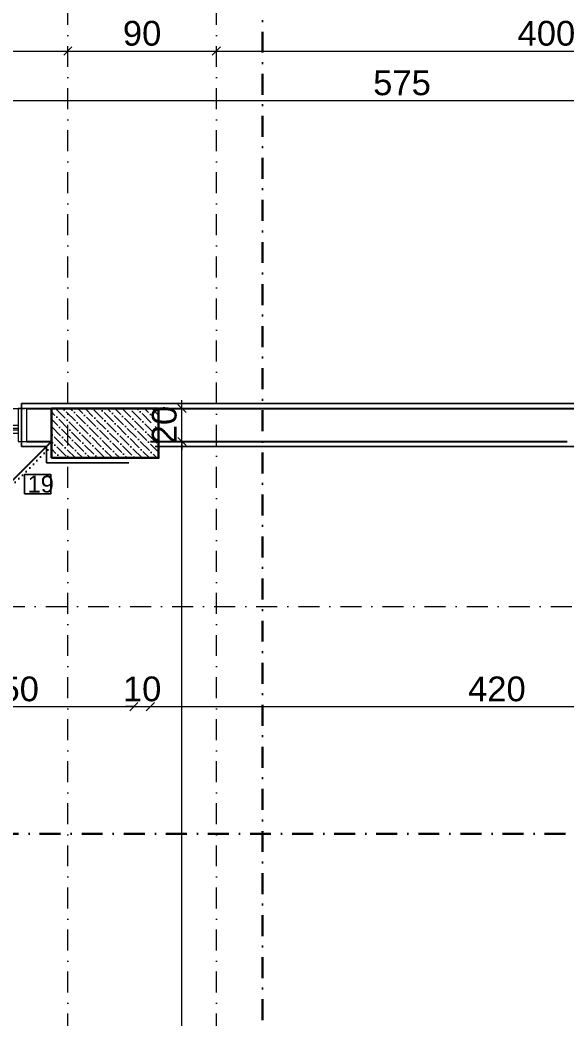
# Model space of a CAD drawing. Header units: millimetres. Extents: x 708 to 46452, y -4963 to 3960.
# Drawn here: x 11462 to 11793, y 2853 to 3459 of the extents above; entities that cross this region are included whole.
import ezdxf

# ---------------------------------------------------------------- set-up
doc = ezdxf.new("R2010")
doc.units = ezdxf.units.MM
for name, pattern in [('ACAD_ISO07W100', [3, 0, -3]), ('DASHDOT', [25.4, 12.7, -6.35, 0, -6.35]), ('DUZ', [0]), ('HIDDEN', [0.375, 0.25, -0.125])]:
    doc.linetypes.add(name, pattern=pattern)
for name, color, linetype, lineweight in [('00_DUVAR', 22, 'Continuous', 30), ('00_IC_OLCU', 139, 'Continuous', 20), ('00_KOLON', 2, 'Continuous', 35), ('00_PENCERE', 103, 'Continuous', 13), ('aks ve noktalılar', 129, 'DASHDOT', 13), ('kesit çizgisi', 4, 'DASHDOT', 35), ('merdiven', 255, 'Continuous', 30), ('ölçü yatay', 150, 'DUZ', 18)]:
    doc.layers.add(name, color=color, linetype=linetype, lineweight=lineweight)
for name, color, linetype in [('DUVARTARAMA', 7, 'Continuous'), ('PENCERE', 3, 'Continuous'), ('SIVA', 135, 'Continuous')]:
    doc.layers.add(name, color=color, linetype=linetype)
doc.styles.add('ARIAL2', font='arial.ttf', dxfattribs={"width": 0.8})
doc.styles.add('mimari altlik$0$194_PTB_WET_B1$0$Standard', font='arial.ttf')
doc.styles.get("Standard").update_dxf_attribs({"font": 'arial.ttf'})
doc.dimstyles.new('ALP_OLCU', dxfattribs={"dimscale": 0, "dimtxt": 15, "dimasz": 5, "dimexe": 0.18, "dimexo": 0.06, "dimgap": 3, "dimtad": 1, "dimdec": 0, "dimrnd": 0.1, "dimzin": 9, "dimdsep": 46, "dimtxsty": 'Standard', "dimblk": 'OBLIQUE', "dimcen": 0, "dimse1": 1, "dimse2": 1, "dimclrd": 256, "dimclre": 256, "dimclrt": 53, "dimadec": 0, "dimazin": 0, "dimtfac": 1, "dimtdec": 0, "dimtix": 1, "dimtmove": 1, "dimatfit": 3, "dimldrblk": 'ARCHTICK', "dimfxl": 0.18, "dimtolj": 1, "dimlwd": -1, "dimarcsym": 0})

# ---------------------------------------------------------------- blocks, each defined once
blk = doc.blocks.new('TRHHT')
for points in [[(5310.02, -1796.23), (5325.88, -1796.23), (5325.88, -1784.38), (5310.02, -1784.38)], [(5397.49, -1796.23), (5413.35, -1796.23), (5413.35, -1784.38), (5397.49, -1784.38)], [(5427.49, -1796.23), (5443.35, -1796.23), (5443.35, -1784.38), (5427.49, -1784.38)], [(5457.49, -1796.23), (5473.35, -1796.23), (5473.35, -1784.38), (5457.49, -1784.38)], [(5487.49, -1796.23), (5503.35, -1796.23), (5503.35, -1784.38), (5487.49, -1784.38)], [(5517.49, -1796.23), (5533.35, -1796.23), (5533.35, -1784.38), (5517.49, -1784.38)], [(5547.49, -1796.23), (5563.35, -1796.23), (5563.35, -1784.38), (5547.49, -1784.38)], [(5577.49, -1796.23), (5593.35, -1796.23), (5593.35, -1784.38), (5577.49, -1784.38)], [(5607.49, -1796.23), (5623.35, -1796.23), (5623.35, -1784.38), (5607.49, -1784.38)], [(5635.49, -1796.23), (5651.35, -1796.23), (5651.35, -1784.38), (5635.49, -1784.38)], [(5729.24, -1814.72), (5745.1, -1814.72), (5745.1, -1802.88), (5729.24, -1802.88)], [(5297.76, -1895.35), (5313.62, -1895.35), (5313.62, -1883.51), (5297.76, -1883.51)], [(5297.76, -1925.35), (5313.62, -1925.35), (5313.62, -1913.51), (5297.76, -1913.51)], [(5297.76, -1955.35), (5313.62, -1955.35), (5313.62, -1943.51), (5297.76, -1943.51)], [(5297.76, -1985.35), (5313.62, -1985.35), (5313.62, -1973.51), (5297.76, -1973.51)], [(5297.76, -2015.35), (5313.62, -2015.35), (5313.62, -2003.51), (5297.76, -2003.51)], [(5297.76, -2045.35), (5313.62, -2045.35), (5313.62, -2033.51), (5297.76, -2033.51)], [(5297.76, -2075.35), (5313.62, -2075.35), (5313.62, -2063.51), (5297.76, -2063.51)], [(5297.76, -2105.35), (5313.62, -2105.35), (5313.62, -2093.51), (5297.76, -2093.51)]]:
    blk.add_lwpolyline(points, close=True)
at = {"layer": 'merdiven'}
for p, q in [((5697.17, -1831.28), (5345.49, -1831.28)), ((5345.49, -1831.28), (5345.49, -2107.96)), ((5295.49, -1897.96), (5395.49, -1897.96)), ((5295.49, -1927.96), (5395.49, -1927.96)), ((5295.49, -1957.96), (5395.49, -1957.96)), ((5295.49, -1987.96), (5395.49, -1987.96)), ((5295.49, -2017.96), (5395.49, -2017.96)), ((5295.49, -2047.96), (5395.49, -2047.96)), ((5295.49, -2077.96), (5395.49, -2077.96)), ((5295.49, -2107.96), (5395.49, -2107.96))]:
    blk.add_line(p, q, dxfattribs=at)
at = {"layer": 'merdiven', "linetype": 'ACAD_ISO07W100'}
for p, q in [((5295.49, -1895.96), (5395.49, -1895.96)), ((5295.49, -1925.96), (5395.49, -1925.96)), ((5295.49, -1955.96), (5395.49, -1955.96)), ((5295.49, -1985.96), (5395.49, -1985.96)), ((5295.49, -2015.96), (5395.49, -2015.96)), ((5295.49, -2045.96), (5395.49, -2045.96)), ((5295.49, -2075.96), (5395.49, -2075.96)), ((5295.49, -2105.96), (5395.49, -2105.96))]:
    blk.add_line(p, q, dxfattribs=at)
at = {"layer": 'merdiven'}
for points in [[(5395.49, -1882.96), (5295.49, -1782.96)], [(5395.49, -1882.96), (5395.49, -1782.96)], [(5425.49, -1882.96), (5425.49, -1782.96)], [(5455.49, -1882.96), (5455.49, -1782.96)], [(5485.49, -1882.96), (5485.49, -1782.96)], [(5515.49, -1882.96), (5515.49, -1782.96)], [(5545.49, -1882.96), (5545.49, -1782.96)], [(5575.49, -1882.96), (5575.49, -1782.96)], [(5605.49, -1882.96), (5605.49, -1782.96)], [(5633.49, -1882.96), (5633.49, -1782.96)], [(5645.49, -1882.96), (5745.49, -1782.96)], [(5697.17, -1831.28), (5633.49, -1807.12)], [(5697.17, -1831.28), (5633.49, -1857.12)]]:
    blk.add_lwpolyline(points, dxfattribs=at)
at = {"layer": 'merdiven', "linetype": 'ACAD_ISO07W100'}
for points in [[(5396.9, -1881.54), (5296.9, -1781.54)], [(5397.49, -1882.96), (5397.49, -1782.96)], [(5427.49, -1882.96), (5427.49, -1782.96)], [(5457.49, -1882.96), (5457.49, -1782.96)], [(5487.49, -1882.96), (5487.49, -1782.96)], [(5517.49, -1882.96), (5517.49, -1782.96)], [(5547.49, -1882.96), (5547.49, -1782.96)], [(5577.49, -1882.96), (5577.49, -1782.96)], [(5607.49, -1882.96), (5607.49, -1782.96)], [(5635.49, -1882.96), (5635.49, -1782.96)], [(5646.9, -1884.37), (5746.9, -1784.37)]]:
    blk.add_lwpolyline(points, dxfattribs=at)
at = {"layer": 'merdiven'}
blk.add_circle((5345.49, -2107.96), 12.59, dxfattribs=at)
at = {"layer": 'merdiven', "color": 7, "lineweight": 35, "attachment_point": 7, "style": 'mimari altlik$0$194_PTB_WET_B1$0$Standard'}
for s, insert, char_height in [('9', (5315.62, -1795.53), 10.25), ('10', (5398.87, -1795.53), 10.253), ('\\pt184.55744;11', (5430.48, -1795.53), 10.2532), ('\\pt184.55744;12', (5458.81, -1795.53), 10.2532), ('13', (5488.91, -1795.53), 10.253), ('14', (5518.21, -1795.53), 10.253), ('15', (5548.61, -1795.53), 10.253), ('16', (5578.85, -1795.53), 10.253), ('17', (5608.55, -1795.53), 10.253), ('18', (5636.94, -1795.53), 10.253), ('\\pt184.55744;19', (5731.09, -1814.03), 10.2532), ('8', (5303.36, -1894.65), 10.25), ('7', (5303.36, -1924.65), 10.25), ('6', (5303.36, -1954.65), 10.25), ('5', (5303.36, -1984.65), 10.25), ('4', (5303.36, -2014.65), 10.25), ('3', (5303.36, -2044.65), 10.25), ('2', (5303.36, -2074.65), 10.25), ('1', (5303.36, -2104.65), 10.25)]:
    blk.add_mtext_dynamic_manual_height_columns(s, width=190.3601, gutter_width=51.27, heights=[0], dxfattribs=dict(at, insert=insert, char_height=char_height))
blk = doc.blocks.new('WER')
at = {"layer": '00_PENCERE', "lineweight": 15}
for p, q in [((6940.02, -1957.96), (6960.02, -1957.96)), ((6940.02, -1957.96), (6940.02, -1962.96)), ((6960.02, -1962.96), (6960.02, -1957.96)), ((6940.02, -2012.96), (6940.02, -1962.96)), ((6940.02, -1962.96), (6960.02, -1962.96)), ((6950.02, -2012.96), (6950.02, -1962.96)), ((6952.02, -2012.96), (6952.02, -1962.96)), ((6953.02, -2012.96), (6953.02, -1962.96)), ((6955.02, -2012.96), (6955.02, -1962.96)), ((6960.02, -2012.96), (6940.02, -2012.96)), ((6940.02, -2012.96), (6940.02, -2017.96)), ((6960.02, -2017.96), (6960.02, -2012.96)), ((6940.02, -2017.96), (6960.02, -2017.96))]:
    blk.add_line(p, q, dxfattribs=at)
at = {"layer": '00_PENCERE', "insert": (6937.36, -2009.72), "char_height": 8.594, "width": 97.8459, "attachment_point": 7, "rotation": 90, "style": 'ARIAL2'}
blk.add_mtext('P4 60/300 ', dxfattribs=at)
blk = doc.blocks.new('REGEG')
at = {"layer": 'DUVARTARAMA'}
h = blk.add_hatch(dxfattribs=at)
h.set_pattern_fill('ANSI36', color=8, angle=90)
h.set_pattern_definition([(135, (6193.2042, 2353.1007), (-6.173926, 1.683798), [7.9375, -1.5875, 0, -1.5875])])
h.paths.add_polyline_path([(3090.77, 2902.49), (3090.77, 2932.49), (3155.77, 2932.49), (3155.77, 2902.49)])
at = {"layer": '00_KOLON'}
blk.add_lwpolyline([(3090.77, 2902.49), (3090.77, 2932.49), (3155.77, 2932.49), (3155.77, 2902.49), (3090.77, 2902.49)], dxfattribs=at)
at = {"layer": 'aks ve noktalılar'}
for points in [[(3100.77, 1507.49), (3100.77, 3255.99)], [(3190.77, 1507.49), (3190.77, 3255.99)], [(2194.99, 2932.49), (3280.77, 2932.49)], [(3280.77, 2932.49), (3870.77, 2932.49)], [(2194.99, 2812.49), (3870.77, 2812.49)]]:
    blk.add_lwpolyline(points, dxfattribs=at)
blk = doc.blocks.new('rgeerge')
at = {"layer": 'kesit çizgisi', "lineweight": 35}
for p, q in [((-2172732.26, 772571.41), (-2172732.26, 770439.62)), ((-2171962.19, 771779.23), (-2174038.22, 771779.23))]:
    blk.add_line(p, q, dxfattribs=at)
blk = doc.blocks.new('_Oblique')
at = {"color": 0, "linetype": 'ByBlock', "lineweight": -2}
blk.add_line((-0.5, -0.5), (0.5, 0.5), dxfattribs=at)
blk = doc.blocks.new('*D175')
at = {"layer": '00_IC_OLCU', "transparency": 16777216}
blk.add_line((11380.93, 3440), (11490.93, 3440), dxfattribs=at)
at = {"layer": 'Defpoints', "color": 0, "transparency": 16777216}
for p in [(11380.93, 3440), (11490.93, 3440), (11490.93, 3440)]:
    blk.add_point(p, dxfattribs=at)
at = {"layer": '00_IC_OLCU', "transparency": 16777216, "xscale": 5, "yscale": 5, "zscale": 5, "rotation": 180}
blk.add_blockref('_Oblique', (11380.93, 3440), dxfattribs=at)
at = {"layer": '00_IC_OLCU', "transparency": 16777216, "xscale": 5, "yscale": 5, "zscale": 5}
blk.add_blockref('_Oblique', (11490.93, 3440), dxfattribs=at)
at = {"layer": '00_IC_OLCU', "color": 53, "transparency": 16777216, "insert": (11435.93, 3450.66), "char_height": 15, "attachment_point": 5}
blk.add_mtext('\\A1;110', dxfattribs=at)
blk = doc.blocks.new('_ArchTick')
at = {"color": 0, "linetype": 'ByBlock', "const_width": 0.15}
blk.add_lwpolyline([(-0.5, -0.5), (0.5, 0.5)], dxfattribs=at)
blk = doc.blocks.new('*D176')
at = {"layer": '00_IC_OLCU', "transparency": 16777216}
blk.add_line((11490.93, 3440), (11580.93, 3440), dxfattribs=at)
at = {"layer": 'Defpoints', "color": 0, "transparency": 16777216}
for p in [(11490.93, 3440), (11580.93, 3440), (11580.93, 3440)]:
    blk.add_point(p, dxfattribs=at)
at = {"layer": '00_IC_OLCU', "transparency": 16777216, "xscale": 5, "yscale": 5, "zscale": 5, "rotation": 180}
blk.add_blockref('_Oblique', (11490.93, 3440), dxfattribs=at)
at = {"layer": '00_IC_OLCU', "transparency": 16777216, "xscale": 5, "yscale": 5, "zscale": 5}
blk.add_blockref('_Oblique', (11580.93, 3440), dxfattribs=at)
at = {"layer": '00_IC_OLCU', "color": 53, "transparency": 16777216, "insert": (11535.93, 3450.66), "char_height": 15, "attachment_point": 5}
blk.add_mtext('\\A1;90', dxfattribs=at)
blk = doc.blocks.new('*D177')
at = {"layer": '00_IC_OLCU', "transparency": 16777216}
blk.add_line((11580.93, 3440), (11980.93, 3440), dxfattribs=at)
at = {"layer": 'Defpoints', "color": 0, "transparency": 16777216}
for p in [(11580.93, 3440), (11980.93, 3440), (11980.93, 3440)]:
    blk.add_point(p, dxfattribs=at)
at = {"layer": '00_IC_OLCU', "transparency": 16777216, "xscale": 5, "yscale": 5, "zscale": 5, "rotation": 180}
blk.add_blockref('_Oblique', (11580.93, 3440), dxfattribs=at)
at = {"layer": '00_IC_OLCU', "transparency": 16777216, "xscale": 5, "yscale": 5, "zscale": 5}
blk.add_blockref('_Oblique', (11980.93, 3440), dxfattribs=at)
at = {"layer": '00_IC_OLCU', "color": 53, "transparency": 16777216, "insert": (11780.93, 3450.66), "char_height": 15, "attachment_point": 5}
blk.add_mtext('\\A1;400', dxfattribs=at)
blk = doc.blocks.new('*D364')
at = {"layer": '00_IC_OLCU', "transparency": 16777216}
blk.add_line((11405.93, 3410), (11980.93, 3410), dxfattribs=at)
at = {"layer": 'Defpoints', "color": 0, "transparency": 16777216}
for p in [(11980.93, 3410), (11405.93, 3223.33), (11980.93, 3223.33)]:
    blk.add_point(p, dxfattribs=at)
at = {"layer": '00_IC_OLCU', "transparency": 16777216, "xscale": 5, "yscale": 5, "zscale": 5, "rotation": 180}
blk.add_blockref('_Oblique', (11405.93, 3410), dxfattribs=at)
at = {"layer": '00_IC_OLCU', "transparency": 16777216, "xscale": 5, "yscale": 5, "zscale": 5}
blk.add_blockref('_Oblique', (11980.93, 3410), dxfattribs=at)
at = {"layer": '00_IC_OLCU', "color": 53, "transparency": 16777216, "insert": (11693.43, 3420.63), "char_height": 15, "attachment_point": 5}
blk.add_mtext('\\A1;575', dxfattribs=at)
blk = doc.blocks.new('*D357')
at = {"layer": '00_IC_OLCU', "transparency": 16777216}
blk.add_line((11560.08, 2238.33), (11560.08, 3203.33), dxfattribs=at)
at = {"layer": 'Defpoints', "color": 0, "transparency": 16777216}
for p in [(11560.08, 3203.33), (11560.08, 3203.33), (11580.93, 2238.33)]:
    blk.add_point(p, dxfattribs=at)
at = {"layer": '00_IC_OLCU', "transparency": 16777216, "xscale": 5, "yscale": 5, "zscale": 5}
for p, rotation in [((11560.08, 3203.33), 90), ((11560.08, 2238.33), 270)]:
    blk.add_blockref('_Oblique', p, dxfattribs=dict(at, rotation=rotation))
at = {"layer": '00_IC_OLCU', "color": 53, "transparency": 16777216, "insert": (11549.42, 2720.83), "char_height": 15, "attachment_point": 5, "rotation": 90}
blk.add_mtext('\\A1;965', dxfattribs=at)
blk = doc.blocks.new('*D358')
at = {"layer": '00_IC_OLCU', "transparency": 16777216}
for p, q in [((11560.08, 3223.33), (11560.08, 3228.33)), ((11560.08, 3203.33), (11560.08, 3223.33)), ((11560.08, 3203.33), (11560.08, 3198.33))]:
    blk.add_line(p, q, dxfattribs=at)
at = {"layer": 'Defpoints', "color": 0, "transparency": 16777216}
for p in [(11560.08, 3223.33), (11563.83, 3223.33), (11560.08, 3203.33)]:
    blk.add_point(p, dxfattribs=at)
at = {"layer": '00_IC_OLCU', "transparency": 16777216, "xscale": 5, "yscale": 5, "zscale": 5}
for p, rotation in [((11560.08, 3223.33), 270), ((11560.08, 3203.33), 90)]:
    blk.add_blockref('_Oblique', p, dxfattribs=dict(at, rotation=rotation))
at = {"layer": '00_IC_OLCU', "color": 53, "transparency": 16777216, "insert": (11549.42, 3213.33), "char_height": 15, "attachment_point": 5, "rotation": 90}
blk.add_mtext('\\A1;20', dxfattribs=at)
blk = doc.blocks.new('*D245')
at = {"layer": '00_IC_OLCU', "transparency": 16777216}
blk.add_line((11380.93, 3042.62), (11530.93, 3042.62), dxfattribs=at)
at = {"layer": 'Defpoints', "color": 0, "transparency": 16777216}
for p in [(11380.93, 3103.33), (11530.93, 3043.33), (11530.93, 3042.62)]:
    blk.add_point(p, dxfattribs=at)
at = {"layer": '00_IC_OLCU', "transparency": 16777216, "xscale": 5, "yscale": 5, "zscale": 5, "rotation": 180}
blk.add_blockref('_Oblique', (11380.93, 3042.62), dxfattribs=at)
at = {"layer": '00_IC_OLCU', "transparency": 16777216, "xscale": 5, "yscale": 5, "zscale": 5}
blk.add_blockref('_Oblique', (11530.93, 3042.62), dxfattribs=at)
at = {"layer": '00_IC_OLCU', "color": 53, "transparency": 16777216, "insert": (11455.93, 3053.28), "char_height": 15, "attachment_point": 5}
blk.add_mtext('\\A1;150', dxfattribs=at)
blk = doc.blocks.new('*D351')
at = {"layer": '00_IC_OLCU', "transparency": 16777216}
for p, q in [((11530.93, 3042.62), (11525.93, 3042.62)), ((11530.93, 3042.62), (11540.93, 3042.62)), ((11540.93, 3042.62), (11545.93, 3042.62))]:
    blk.add_line(p, q, dxfattribs=at)
at = {"layer": 'Defpoints', "color": 0, "transparency": 16777216}
for p in [(11530.93, 3043.33), (11540.93, 3042.62), (11540.93, 3040.83)]:
    blk.add_point(p, dxfattribs=at)
at = {"layer": '00_IC_OLCU', "transparency": 16777216, "xscale": 5, "yscale": 5, "zscale": 5}
blk.add_blockref('_Oblique', (11530.93, 3042.62), dxfattribs=at)
at = {"layer": '00_IC_OLCU', "transparency": 16777216, "xscale": 5, "yscale": 5, "zscale": 5, "rotation": 180}
blk.add_blockref('_Oblique', (11540.93, 3042.62), dxfattribs=at)
at = {"layer": '00_IC_OLCU', "color": 53, "transparency": 16777216, "insert": (11535.93, 3053.28), "char_height": 15, "attachment_point": 5}
blk.add_mtext('\\A1;10', dxfattribs=at)
blk = doc.blocks.new('*D352')
at = {"layer": '00_IC_OLCU', "transparency": 16777216}
blk.add_line((11540.93, 3042.62), (11960.93, 3042.62), dxfattribs=at)
at = {"layer": 'Defpoints', "color": 0, "transparency": 16777216}
for p in [(11540.93, 3040.83), (11960.93, 3042.62), (11960.93, 3003.33)]:
    blk.add_point(p, dxfattribs=at)
at = {"layer": '00_IC_OLCU', "transparency": 16777216, "xscale": 5, "yscale": 5, "zscale": 5, "rotation": 180}
blk.add_blockref('_Oblique', (11540.93, 3042.62), dxfattribs=at)
at = {"layer": '00_IC_OLCU', "transparency": 16777216, "xscale": 5, "yscale": 5, "zscale": 5}
blk.add_blockref('_Oblique', (11960.93, 3042.62), dxfattribs=at)
at = {"layer": '00_IC_OLCU', "color": 53, "transparency": 16777216, "insert": (11750.93, 3053.28), "char_height": 15, "attachment_point": 5}
blk.add_mtext('\\A1;420', dxfattribs=at)
blk = doc.blocks.new('REFER')
at = {"layer": '00_IC_OLCU'}
for base, p1, p2, picture, middle in [((11490.93, 3440), (11380.93, 3440), (11490.93, 3440), '*D175', (11435.93, 3450.66)), ((11580.93, 3440), (11490.93, 3440), (11580.93, 3440), '*D176', (11535.93, 3450.66)), ((11980.93, 3440), (11580.93, 3440), (11980.93, 3440), '*D177', (11780.93, 3450.66)), ((11980.93, 3410), (11405.93, 3223.33), (11980.93, 3223.33), '*D364', (11693.43, 3420.63)), ((11530.93, 3042.62), (11380.93, 3103.33), (11530.93, 3043.33), '*D245', (11455.93, 3053.28)), ((11540.93, 3042.62), (11530.93, 3043.33), (11540.93, 3040.83), '*D351', (11535.93, 3053.28)), ((11960.93, 3042.62), (11540.93, 3040.83), (11960.93, 3003.33), '*D352', (11750.93, 3053.28))]:
    dim = blk.add_linear_dim(base=base, p1=p1, p2=p2, dimstyle='ALP_OLCU', override={"dimscale": 1}, dxfattribs=at)
    dim.commit()
    dim.dimension.update_dxf_attribs({"geometry": picture, "text_midpoint": middle})
for base, p1, p2, picture, middle in [((11560.08, 3223.33), (11560.08, 3203.33), (11563.83, 3223.33), '*D358', (11549.42, 3213.33)), ((11560.08, 3203.33), (11580.93, 2238.33), (11560.08, 3203.33), '*D357', (11549.42, 2720.83))]:
    dim = blk.add_linear_dim(base=base, p1=p1, p2=p2, angle=90, dimstyle='ALP_OLCU', override={"dimscale": 1}, dxfattribs=at)
    dim.commit()
    dim.dimension.update_dxf_attribs({"geometry": picture, "text_midpoint": middle})

msp = doc.modelspace()

# ---------------------------------------------------------------- linework, layer by layer
at = {"layer": '00_DUVAR'}
for p, q in [((11480.93, 3200.502), (11480.93, 3203.33)), ((11540.93, 3203.33), (11580.93, 3203.33)), ((11580.93, 3203.33), (11608.965, 3203.33)), ((11608.965, 3203.33), (11793.43, 3203.33))]:
    msp.add_line(p, q, dxfattribs=at)
for points in [[(11465.93, 3223.33), (11555.93, 3223.33)], [(11555.93, 3223.33), (11980.93, 3223.33), (11980.93, 3160.545)], [(11465.93, 3203.33), (11480.93, 3203.33)]]:
    msp.add_lwpolyline(points, dxfattribs=at)
at = {"layer": 'SIVA'}
for p, q in [((11462.93, 3200.33), (11462.93, 3226.33)), ((11462.93, 3226.33), (11558.93, 3226.33)), ((11983.93, 3226.33), (11552.93, 3226.33)), ((11477.93, 3200.33), (11462.93, 3200.33)), ((11477.93, 3190.33), (11477.93, 3200.33)), ((11543.93, 3200.33), (11580.93, 3200.33)), ((11580.93, 3200.33), (11608.965, 3200.33)), ((11608.965, 3200.33), (11947.93, 3200.33)), ((11527.93, 3190.33), (11477.93, 3190.33))]:
    msp.add_line(p, q, dxfattribs=at)

# ---------------------------------------------------------------- block references
at = {"linetype": 'HIDDEN'}
msp.add_blockref('rgeerge', (2184341.224, -768813.682), dxfattribs=at)
at = {"layer": '00_KOLON'}
msp.add_blockref('REGEG', (8390.157, 290.837), dxfattribs=at)
at = {"layer": 'PENCERE', "rotation": 270}
msp.add_blockref('WER', (13423.886, 10163.348), dxfattribs=at)
at = {"layer": 'PENCERE'}
msp.add_blockref('TRHHT', (5735.441, 4986.286), dxfattribs=at)
at = {"layer": 'ölçü yatay'}
msp.add_blockref('REFER', (0, 0), dxfattribs=at)

doc.saveas('drawing.dxf')
